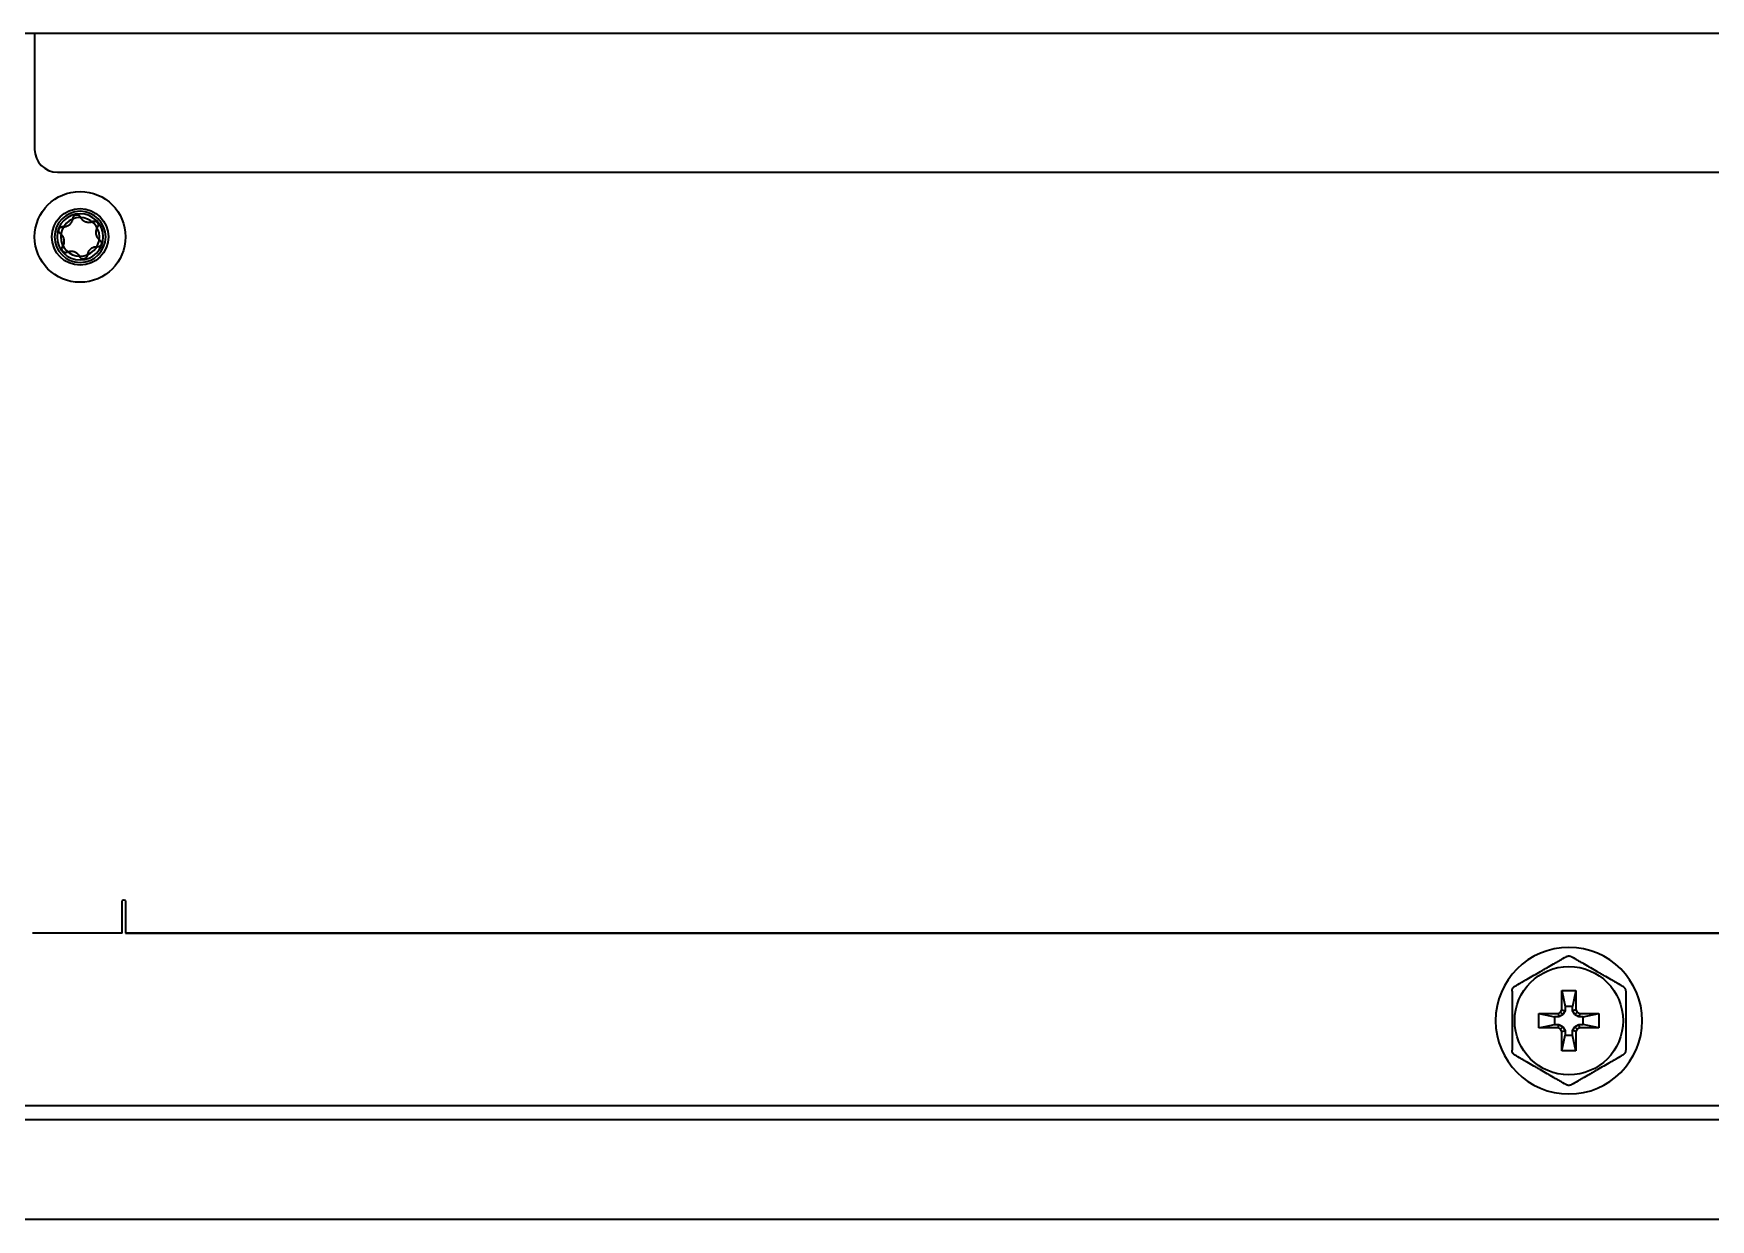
# Model space of a CAD drawing. Extents: x -760 to 4209, y 5795 to 10697.
# Drawn here: x -533.6 to -386, y 7999.4 to 8103.8 of the extents above; entities that cross this region are included whole.
import ezdxf

# ---------------------------------------------------------------- set-up
doc = ezdxf.new("R2010")
doc.units = 0
doc.header["$LTSCALE"] = 5
doc.layers.add('ORTHO$15', color=7, linetype='CONTINUOUS', true_color=0xffffff)

msp = doc.modelspace()

# ---------------------------------------------------------------- linework, layer by layer
at = {"layer": 'ORTHO$15', "color": 7, "linetype": 'Continuous', "lineweight": 35, "extrusion": (0, 1, 0)}
for p, q in [((99.89, 8103.8), (-701.82, 8103.8)), ((-533.46, 8103.8), (-533.46, 8102.8)), ((-533.46, 8102.8), (-533.46, 8093.6)), ((-531.46, 8091.6), (-117.86, 8091.6)), ((-525.76, 8024.6), (-525.76, 8027.4)), ((-525.46, 8027.4), (-525.46, 8026.4)), ((-525.46, 8026.4), (-525.46, 8024.6)), ((-525.76, 8024.6), (-533.66, 8024.6)), ((-58.86, 8024.6), (-525.46, 8024.6)), ((-525.46, 8024.6), (-58.86, 8024.6)), ((-399.07, 8017.85), (-399.07, 8019.55)), ((-399.07, 8019.55), (-398.78, 8018.16)), ((-399.07, 8019.55), (-397.82, 8019.55)), ((-397.82, 8019.55), (-398.11, 8018.16)), ((-397.82, 8019.55), (-397.82, 8017.85)), ((-398.78, 8018.16), (-398.78, 8017.78)), ((-398.11, 8018.16), (-398.78, 8018.16)), ((-398.11, 8017.78), (-398.11, 8018.16)), ((-401.09, 8016.28), (-401.09, 8017.53)), ((-401.09, 8017.53), (-399.71, 8017.24)), ((-401.09, 8017.53), (-399.39, 8017.53)), ((-401.09, 8016.28), (-399.71, 8016.56)), ((-399.71, 8017.24), (-399.71, 8016.56)), ((-399.32, 8017.24), (-399.71, 8017.24)), ((-399.71, 8016.56), (-399.32, 8016.56)), ((-399.39, 8017.53), (-399.19, 8017.65)), ((-399.39, 8017.53), (-399.32, 8017.24)), ((-399.39, 8016.28), (-399.32, 8016.56)), ((-398.98, 8017.44), (-399.32, 8017.24)), ((-399.32, 8016.56), (-398.98, 8016.37)), ((-399.19, 8017.65), (-399.07, 8017.85)), ((-399.19, 8017.65), (-398.98, 8017.44)), ((-399.07, 8017.85), (-398.78, 8017.78)), ((-398.78, 8017.78), (-398.98, 8017.44)), ((-397.82, 8017.85), (-398.11, 8017.78)), ((-397.91, 8017.44), (-398.11, 8017.78)), ((-397.7, 8017.65), (-397.91, 8017.44)), ((-397.57, 8017.24), (-397.91, 8017.44)), ((-397.91, 8016.37), (-397.57, 8016.56)), ((-397.82, 8017.85), (-397.7, 8017.65)), ((-397.7, 8017.65), (-397.49, 8017.53)), ((-397.49, 8017.53), (-397.57, 8017.24)), ((-397.18, 8017.24), (-397.57, 8017.24)), ((-397.49, 8016.28), (-397.57, 8016.56)), ((-397.57, 8016.56), (-397.18, 8016.56)), ((-397.49, 8017.53), (-395.79, 8017.53)), ((-397.18, 8017.24), (-395.79, 8017.53)), ((-397.18, 8016.56), (-397.18, 8017.24)), ((-395.79, 8016.28), (-397.18, 8016.56)), ((-395.79, 8017.53), (-395.79, 8016.28)), ((-399.39, 8016.28), (-401.09, 8016.28)), ((-399.19, 8016.16), (-399.39, 8016.28)), ((-399.19, 8016.16), (-398.98, 8016.37)), ((-399.07, 8015.95), (-399.19, 8016.16)), ((-399.07, 8015.95), (-398.78, 8016.03)), ((-399.07, 8014.25), (-399.07, 8015.95)), ((-399.07, 8014.25), (-398.78, 8015.64)), ((-398.98, 8016.37), (-398.78, 8016.03)), ((-398.78, 8016.03), (-398.78, 8015.64)), ((-398.78, 8015.64), (-398.11, 8015.64)), ((-398.11, 8016.03), (-397.91, 8016.37)), ((-398.11, 8015.64), (-398.11, 8016.03)), ((-397.82, 8015.95), (-398.11, 8016.03)), ((-397.82, 8014.25), (-398.11, 8015.64)), ((-397.7, 8016.16), (-397.91, 8016.37)), ((-397.7, 8016.16), (-397.82, 8015.95)), ((-397.82, 8015.95), (-397.82, 8014.25)), ((-397.49, 8016.28), (-397.7, 8016.16)), ((-395.79, 8016.28), (-397.49, 8016.28)), ((-397.82, 8014.25), (-399.07, 8014.25)), ((-12.56, 8009.4), (-756.46, 8009.4)), ((-691.81, 8008.2), (-8.08, 8008.2)), ((34.89, 7999.4), (-691.81, 7999.4))]:
    msp.add_line(p, q, dxfattribs=at)
at = {"layer": 'ORTHO$15', "color": 7, "linetype": 'Continuous', "lineweight": 35}
for centre, radius in [((-529.46, 8085.9), 4), ((-529.46, 8085.9), 2.49), ((-398.44, 8016.9), 4.77)]:
    msp.add_circle(centre, radius, dxfattribs=at)
at = {"layer": 'ORTHO$15', "color": 7, "linetype": 'Continuous', "lineweight": 35, "extrusion": (0, 0, -1)}
for centre, radius in [((529.46, 8085.9), 2.25), ((529.46, 8085.9), 2.03), ((529.46, 8085.9), 1.7), ((398.44, 8016.9), 6.45)]:
    msp.add_circle(centre, radius, dxfattribs=at)
at = {"layer": 'ORTHO$15', "color": 7, "linetype": 'Continuous', "lineweight": 35}
msp.add_arc((-531.46, 8093.6), 2, 180, 270, dxfattribs=at)
at = {"layer": 'ORTHO$15', "color": 7, "linetype": 'Continuous', "lineweight": 35, "extrusion": (0, 0, -1)}
msp.add_arc((525.61, 8027.4), 0.15, 0, 180, dxfattribs=at)
at = {"layer": 'ORTHO$15', "color": 7, "linetype": 'Continuous', "lineweight": 35}
for points, knots in [([(-530.98, 8086.8), (-530.92, 8086.79), (-530.87, 8086.79), (-530.79, 8086.8), (-530.76, 8086.81), (-530.72, 8086.81), (-530.71, 8086.82), (-530.69, 8086.82), (-530.67, 8086.83), (-530.61, 8086.85), (-530.56, 8086.87), (-530.5, 8086.9), (-530.49, 8086.91), (-530.46, 8086.92), (-530.45, 8086.93), (-530.42, 8086.95), (-530.4, 8086.97), (-530.33, 8087.02), (-530.3, 8087.06), (-530.25, 8087.12), (-530.23, 8087.15), (-530.21, 8087.18), (-530.2, 8087.19), (-530.19, 8087.22), (-530.18, 8087.23), (-530.15, 8087.29), (-530.13, 8087.34), (-530.11, 8087.41), (-530.1, 8087.44), (-530.09, 8087.49), (-530.09, 8087.52), (-530.08, 8087.55)], [0, 0, 0, 0, 0.125, 0.125, 0.1875, 0.1875, 0.21875, 0.21875, 0.25, 0.25, 0.375, 0.375, 0.40625, 0.40625, 0.4375, 0.4375, 0.5, 0.5, 0.625, 0.625, 0.6875, 0.6875, 0.71875, 0.71875, 0.75, 0.75, 0.875, 0.875, 0.9375, 0.9375, 1, 1, 1, 1]), ([(-530.08, 8087.55), (-530.08, 8087.56), (-530.08, 8087.6), (-530.07, 8087.63), (-530.05, 8087.66), (-530.05, 8087.67), (-530.04, 8087.68), (-530.04, 8087.69), (-530.02, 8087.71), (-530.01, 8087.73), (-529.99, 8087.75), (-529.99, 8087.76), (-529.97, 8087.77), (-529.97, 8087.77), (-529.94, 8087.79), (-529.93, 8087.8), (-529.9, 8087.81), (-529.9, 8087.82), (-529.88, 8087.83), (-529.87, 8087.83), (-529.84, 8087.84), (-529.83, 8087.84), (-529.8, 8087.85), (-529.79, 8087.85), (-529.77, 8087.85), (-529.76, 8087.85), (-529.73, 8087.85), (-529.72, 8087.85), (-529.69, 8087.85), (-529.68, 8087.84), (-529.66, 8087.84), (-529.65, 8087.84), (-529.63, 8087.83), (-529.61, 8087.82), (-529.58, 8087.81), (-529.58, 8087.8), (-529.56, 8087.79), (-529.55, 8087.79), (-529.53, 8087.77), (-529.52, 8087.76), (-529.5, 8087.74), (-529.49, 8087.73), (-529.48, 8087.72), (-529.48, 8087.71), (-529.46, 8087.69), (-529.45, 8087.67), (-529.44, 8087.66)], [0, 0, 0, 0, 0.0625, 0.125, 0.125, 0.15625, 0.15625, 0.1875, 0.1875, 0.25, 0.25, 0.28125, 0.28125, 0.3125, 0.3125, 0.375, 0.375, 0.40625, 0.40625, 0.4375, 0.4375, 0.5, 0.5, 0.53125, 0.53125, 0.5625, 0.5625, 0.625, 0.625, 0.65625, 0.65625, 0.6875, 0.6875, 0.75, 0.75, 0.78125, 0.78125, 0.8125, 0.8125, 0.875, 0.875, 0.90625, 0.90625, 0.9375, 0.9375, 1, 1, 1, 1]), ([(-529.44, 8087.66), (-529.42, 8087.61), (-529.39, 8087.56), (-529.35, 8087.5), (-529.33, 8087.48), (-529.3, 8087.45), (-529.29, 8087.44), (-529.28, 8087.42), (-529.27, 8087.41), (-529.22, 8087.37), (-529.17, 8087.33), (-529.12, 8087.3), (-529.1, 8087.29), (-529.08, 8087.28), (-529.07, 8087.27), (-529.03, 8087.25), (-529.01, 8087.24), (-528.93, 8087.22), (-528.88, 8087.2), (-528.81, 8087.19), (-528.8, 8087.19), (-528.77, 8087.19), (-528.73, 8087.18), (-528.66, 8087.18), (-528.61, 8087.19), (-528.57, 8087.19), (-528.55, 8087.2), (-528.53, 8087.2), (-528.52, 8087.2), (-528.45, 8087.22), (-528.4, 8087.24), (-528.35, 8087.26)], [0, 0, 0, 0, 0.125, 0.125, 0.1875, 0.1875, 0.21875, 0.21875, 0.25, 0.25, 0.375, 0.375, 0.40625, 0.40625, 0.4375, 0.4375, 0.5, 0.5, 0.625, 0.625, 0.65625, 0.65625, 0.6875, 0.75, 0.8125, 0.8125, 0.84375, 0.84375, 0.875, 0.875, 1, 1, 1, 1]), ([(-528.35, 8087.26), (-528.34, 8087.27), (-528.3, 8087.28), (-528.27, 8087.29), (-528.24, 8087.29), (-528.23, 8087.29), (-528.21, 8087.29), (-528.2, 8087.29), (-528.17, 8087.29), (-528.16, 8087.29), (-528.13, 8087.28), (-528.12, 8087.28), (-528.1, 8087.27), (-528.09, 8087.27), (-528.07, 8087.26), (-528.05, 8087.25), (-528.03, 8087.24), (-528.02, 8087.23), (-528.01, 8087.22), (-528, 8087.22), (-527.98, 8087.2), (-527.96, 8087.19), (-527.95, 8087.16), (-527.94, 8087.16), (-527.93, 8087.14), (-527.92, 8087.13), (-527.91, 8087.11), (-527.9, 8087.09), (-527.89, 8087.07), (-527.89, 8087.06), (-527.88, 8087.04), (-527.88, 8087.03), (-527.88, 8087.01), (-527.87, 8086.99), (-527.87, 8086.96), (-527.87, 8086.95), (-527.87, 8086.93), (-527.87, 8086.92), (-527.88, 8086.9), (-527.88, 8086.88), (-527.89, 8086.85), (-527.89, 8086.84), (-527.9, 8086.83), (-527.9, 8086.82), (-527.91, 8086.79), (-527.92, 8086.78), (-527.93, 8086.76)], [0, 0, 0, 0, 0.0625, 0.125, 0.125, 0.15625, 0.15625, 0.1875, 0.1875, 0.25, 0.25, 0.28125, 0.28125, 0.3125, 0.3125, 0.375, 0.375, 0.40625, 0.40625, 0.4375, 0.4375, 0.5, 0.5, 0.53125, 0.53125, 0.5625, 0.5625, 0.625, 0.625, 0.65625, 0.65625, 0.6875, 0.6875, 0.75, 0.75, 0.78125, 0.78125, 0.8125, 0.8125, 0.875, 0.875, 0.90625, 0.90625, 0.9375, 0.9375, 1, 1, 1, 1]), ([(-531.2, 8086.19), (-531.21, 8086.2), (-531.24, 8086.22), (-531.26, 8086.25), (-531.28, 8086.27), (-531.29, 8086.28), (-531.3, 8086.29), (-531.3, 8086.3), (-531.31, 8086.32), (-531.32, 8086.34), (-531.33, 8086.37), (-531.33, 8086.38), (-531.33, 8086.4), (-531.34, 8086.4), (-531.34, 8086.43), (-531.34, 8086.45), (-531.34, 8086.48), (-531.34, 8086.49), (-531.34, 8086.51), (-531.34, 8086.51), (-531.33, 8086.54), (-531.33, 8086.56), (-531.32, 8086.59), (-531.31, 8086.59), (-531.31, 8086.61), (-531.3, 8086.62), (-531.29, 8086.64), (-531.28, 8086.66), (-531.26, 8086.68), (-531.25, 8086.69), (-531.24, 8086.7), (-531.24, 8086.71), (-531.22, 8086.72), (-531.21, 8086.73), (-531.2, 8086.74), (-531.19, 8086.74), (-531.17, 8086.76), (-531.15, 8086.77), (-531.13, 8086.78), (-531.12, 8086.78), (-531.1, 8086.78), (-531.09, 8086.79), (-531.07, 8086.79), (-531.05, 8086.8), (-531.02, 8086.8), (-531.01, 8086.8), (-530.99, 8086.8), (-530.98, 8086.8), (-530.98, 8086.8)], [0, 0, 0, 0, 0.0625, 0.125, 0.125, 0.15625, 0.15625, 0.1875, 0.1875, 0.25, 0.25, 0.28125, 0.28125, 0.3125, 0.3125, 0.375, 0.375, 0.40625, 0.40625, 0.4375, 0.4375, 0.5, 0.5, 0.53125, 0.53125, 0.5625, 0.5625, 0.625, 0.625, 0.65625, 0.65625, 0.6875, 0.6875, 0.71875, 0.71875, 0.75, 0.75, 0.8125, 0.8125, 0.84375, 0.84375, 0.875, 0.875, 0.9375, 0.9375, 0.96875, 0.96875, 1, 1, 1, 1]), ([(-531, 8085.04), (-530.97, 8085.09), (-530.94, 8085.13), (-530.91, 8085.2), (-530.9, 8085.23), (-530.88, 8085.27), (-530.88, 8085.28), (-530.87, 8085.31), (-530.87, 8085.32), (-530.86, 8085.39), (-530.85, 8085.44), (-530.85, 8085.51), (-530.85, 8085.52), (-530.85, 8085.55), (-530.85, 8085.56), (-530.85, 8085.6), (-530.86, 8085.63), (-530.87, 8085.71), (-530.88, 8085.76), (-530.91, 8085.82), (-530.91, 8085.84), (-530.93, 8085.86), (-530.94, 8085.9), (-530.98, 8085.96), (-531.01, 8086), (-531.03, 8086.03), (-531.04, 8086.04), (-531.06, 8086.06), (-531.07, 8086.07), (-531.11, 8086.12), (-531.15, 8086.16), (-531.2, 8086.19)], [0, 0, 0, 0, 0.125, 0.125, 0.1875, 0.1875, 0.21875, 0.21875, 0.25, 0.25, 0.375, 0.375, 0.40625, 0.40625, 0.4375, 0.4375, 0.5, 0.5, 0.625, 0.625, 0.65625, 0.65625, 0.6875, 0.75, 0.8125, 0.8125, 0.84375, 0.84375, 0.875, 0.875, 1, 1, 1, 1]), ([(-527.93, 8086.76), (-527.96, 8086.72), (-527.99, 8086.67), (-528.02, 8086.6), (-528.03, 8086.57), (-528.04, 8086.54), (-528.05, 8086.52), (-528.06, 8086.5), (-528.06, 8086.48), (-528.07, 8086.42), (-528.08, 8086.37), (-528.08, 8086.3), (-528.08, 8086.28), (-528.08, 8086.26), (-528.08, 8086.24), (-528.08, 8086.2), (-528.07, 8086.18), (-528.06, 8086.1), (-528.05, 8086.04), (-528.02, 8085.98), (-528.02, 8085.97), (-528, 8085.94), (-527.99, 8085.91), (-527.95, 8085.85), (-527.92, 8085.8), (-527.9, 8085.77), (-527.89, 8085.76), (-527.87, 8085.74), (-527.86, 8085.73), (-527.82, 8085.68), (-527.78, 8085.65), (-527.73, 8085.62)], [0, 0, 0, 0, 0.125, 0.125, 0.1875, 0.1875, 0.21875, 0.21875, 0.25, 0.25, 0.375, 0.375, 0.40625, 0.40625, 0.4375, 0.4375, 0.5, 0.5, 0.625, 0.625, 0.65625, 0.65625, 0.6875, 0.75, 0.8125, 0.8125, 0.84375, 0.84375, 0.875, 0.875, 1, 1, 1, 1]), ([(-530.58, 8084.54), (-530.59, 8084.54), (-530.63, 8084.52), (-530.66, 8084.52), (-530.69, 8084.51), (-530.7, 8084.51), (-530.72, 8084.51), (-530.73, 8084.51), (-530.75, 8084.51), (-530.77, 8084.52), (-530.8, 8084.52), (-530.81, 8084.52), (-530.83, 8084.53), (-530.84, 8084.53), (-530.86, 8084.54), (-530.88, 8084.55), (-530.9, 8084.57), (-530.91, 8084.57), (-530.92, 8084.58), (-530.93, 8084.59), (-530.95, 8084.6), (-530.97, 8084.62), (-530.98, 8084.64), (-530.99, 8084.65), (-531, 8084.66), (-531.01, 8084.67), (-531.02, 8084.69), (-531.03, 8084.71), (-531.04, 8084.74), (-531.04, 8084.74), (-531.05, 8084.76), (-531.05, 8084.77), (-531.05, 8084.8), (-531.06, 8084.82), (-531.06, 8084.84), (-531.06, 8084.85), (-531.06, 8084.87), (-531.06, 8084.88), (-531.05, 8084.91), (-531.05, 8084.93), (-531.04, 8084.95), (-531.04, 8084.96), (-531.03, 8084.98), (-531.03, 8084.99), (-531.02, 8085.01), (-531.01, 8085.03), (-531, 8085.04)], [0, 0, 0, 0, 0.0625, 0.125, 0.125, 0.15625, 0.15625, 0.1875, 0.1875, 0.25, 0.25, 0.28125, 0.28125, 0.3125, 0.3125, 0.375, 0.375, 0.40625, 0.40625, 0.4375, 0.4375, 0.5, 0.5, 0.53125, 0.53125, 0.5625, 0.5625, 0.625, 0.625, 0.65625, 0.65625, 0.6875, 0.6875, 0.75, 0.75, 0.78125, 0.78125, 0.8125, 0.8125, 0.875, 0.875, 0.90625, 0.90625, 0.9375, 0.9375, 1, 1, 1, 1]), ([(-529.49, 8084.15), (-529.51, 8084.19), (-529.53, 8084.24), (-529.58, 8084.3), (-529.6, 8084.32), (-529.63, 8084.35), (-529.63, 8084.36), (-529.65, 8084.38), (-529.66, 8084.39), (-529.71, 8084.44), (-529.76, 8084.47), (-529.81, 8084.51), (-529.83, 8084.51), (-529.85, 8084.53), (-529.86, 8084.53), (-529.9, 8084.55), (-529.92, 8084.56), (-530, 8084.59), (-530.05, 8084.6), (-530.12, 8084.61), (-530.13, 8084.61), (-530.16, 8084.62), (-530.2, 8084.62), (-530.27, 8084.62), (-530.32, 8084.62), (-530.36, 8084.61), (-530.38, 8084.61), (-530.4, 8084.6), (-530.41, 8084.6), (-530.48, 8084.58), (-530.53, 8084.57), (-530.58, 8084.54)], [0, 0, 0, 0, 0.125, 0.125, 0.1875, 0.1875, 0.21875, 0.21875, 0.25, 0.25, 0.375, 0.375, 0.40625, 0.40625, 0.4375, 0.4375, 0.5, 0.5, 0.625, 0.625, 0.65625, 0.65625, 0.6875, 0.75, 0.8125, 0.8125, 0.84375, 0.84375, 0.875, 0.875, 1, 1, 1, 1]), ([(-527.95, 8085.01), (-528.01, 8085.01), (-528.06, 8085.01), (-528.14, 8085), (-528.17, 8085), (-528.22, 8084.99), (-528.24, 8084.98), (-528.32, 8084.96), (-528.37, 8084.93), (-528.43, 8084.9), (-528.44, 8084.9), (-528.47, 8084.88), (-528.48, 8084.87), (-528.51, 8084.85), (-528.53, 8084.83), (-528.6, 8084.78), (-528.63, 8084.74), (-528.68, 8084.68), (-528.7, 8084.66), (-528.72, 8084.62), (-528.73, 8084.61), (-528.74, 8084.59), (-528.75, 8084.58), (-528.78, 8084.52), (-528.8, 8084.47), (-528.82, 8084.39), (-528.83, 8084.36), (-528.84, 8084.31), (-528.84, 8084.29), (-528.84, 8084.26)], [0, 0, 0, 0, 0.125, 0.125, 0.1875, 0.1875, 0.25, 0.25, 0.375, 0.375, 0.40625, 0.40625, 0.4375, 0.4375, 0.5, 0.5, 0.625, 0.625, 0.6875, 0.6875, 0.71875, 0.71875, 0.75, 0.75, 0.875, 0.875, 0.9375, 0.9375, 1, 1, 1, 1]), ([(-527.73, 8085.62), (-527.72, 8085.61), (-527.69, 8085.58), (-527.67, 8085.56), (-527.65, 8085.53), (-527.64, 8085.53), (-527.63, 8085.51), (-527.63, 8085.5), (-527.62, 8085.48), (-527.61, 8085.46), (-527.6, 8085.44), (-527.6, 8085.43), (-527.6, 8085.41), (-527.59, 8085.4), (-527.59, 8085.37), (-527.59, 8085.35), (-527.59, 8085.33), (-527.59, 8085.32), (-527.59, 8085.3), (-527.59, 8085.29), (-527.6, 8085.26), (-527.6, 8085.24), (-527.61, 8085.22), (-527.62, 8085.21), (-527.62, 8085.19), (-527.63, 8085.18), (-527.64, 8085.16), (-527.65, 8085.14), (-527.67, 8085.12), (-527.68, 8085.12), (-527.69, 8085.1), (-527.69, 8085.1), (-527.71, 8085.08), (-527.72, 8085.08), (-527.73, 8085.07), (-527.74, 8085.06), (-527.76, 8085.05), (-527.78, 8085.04), (-527.8, 8085.03), (-527.81, 8085.02), (-527.83, 8085.02), (-527.84, 8085.02), (-527.86, 8085.01), (-527.88, 8085.01), (-527.91, 8085.01), (-527.92, 8085), (-527.94, 8085.01), (-527.95, 8085.01), (-527.95, 8085.01)], [0, 0, 0, 0, 0.0625, 0.125, 0.125, 0.15625, 0.15625, 0.1875, 0.1875, 0.25, 0.25, 0.28125, 0.28125, 0.3125, 0.3125, 0.375, 0.375, 0.40625, 0.40625, 0.4375, 0.4375, 0.5, 0.5, 0.53125, 0.53125, 0.5625, 0.5625, 0.625, 0.625, 0.65625, 0.65625, 0.6875, 0.6875, 0.71875, 0.71875, 0.75, 0.75, 0.8125, 0.8125, 0.84375, 0.84375, 0.875, 0.875, 0.9375, 0.9375, 0.96875, 0.96875, 1, 1, 1, 1]), ([(-528.84, 8084.26), (-528.85, 8084.24), (-528.85, 8084.21), (-528.86, 8084.17), (-528.88, 8084.15), (-528.88, 8084.14), (-528.89, 8084.12), (-528.89, 8084.11), (-528.91, 8084.09), (-528.92, 8084.08), (-528.94, 8084.05), (-528.96, 8084.04), (-528.99, 8084.01), (-529, 8084), (-529.03, 8083.99), (-529.03, 8083.99), (-529.05, 8083.98), (-529.06, 8083.97), (-529.09, 8083.96), (-529.1, 8083.96), (-529.13, 8083.96), (-529.14, 8083.95), (-529.16, 8083.95), (-529.17, 8083.95), (-529.2, 8083.95), (-529.21, 8083.95), (-529.24, 8083.96), (-529.25, 8083.96), (-529.27, 8083.96), (-529.28, 8083.97), (-529.3, 8083.97), (-529.32, 8083.98), (-529.34, 8083.99), (-529.35, 8084), (-529.37, 8084.01), (-529.38, 8084.01), (-529.4, 8084.03), (-529.41, 8084.04), (-529.43, 8084.06), (-529.44, 8084.07), (-529.45, 8084.08), (-529.45, 8084.09), (-529.47, 8084.11), (-529.48, 8084.13), (-529.49, 8084.15)], [0, 0, 0, 0, 0.0625, 0.125, 0.125, 0.15625, 0.15625, 0.1875, 0.1875, 0.25, 0.25, 0.3125, 0.3125, 0.375, 0.375, 0.40625, 0.40625, 0.4375, 0.4375, 0.5, 0.5, 0.53125, 0.53125, 0.5625, 0.5625, 0.625, 0.625, 0.65625, 0.65625, 0.6875, 0.6875, 0.75, 0.75, 0.78125, 0.78125, 0.8125, 0.8125, 0.875, 0.875, 0.90625, 0.90625, 0.9375, 0.9375, 1, 1, 1, 1]), ([(-403.19, 8019.93), (-403.02, 8020.03), (-402.84, 8020.14), (-402.61, 8020.27), (-402.57, 8020.3), (-402.47, 8020.35), (-402.43, 8020.38), (-402.29, 8020.46), (-402.19, 8020.51), (-401.91, 8020.67), (-401.72, 8020.78), (-401.34, 8021.01), (-401.14, 8021.12), (-400.92, 8021.25), (-400.9, 8021.26), (-400.85, 8021.29), (-400.77, 8021.33), (-400.7, 8021.37), (-400.55, 8021.46), (-400.46, 8021.51), (-400.17, 8021.68), (-399.98, 8021.79), (-399.74, 8021.93), (-399.69, 8021.95), (-399.6, 8022.01), (-399.55, 8022.04), (-399.41, 8022.12), (-399.32, 8022.17), (-399.05, 8022.33), (-398.87, 8022.43), (-398.69, 8022.53)], [0, 0, 0, 0, 0.125, 0.125, 0.15625, 0.15625, 0.1875, 0.1875, 0.25, 0.25, 0.375, 0.375, 0.5, 0.5, 0.515625, 0.515625, 0.53125, 0.5625, 0.5625, 0.625, 0.625, 0.75, 0.75, 0.78125, 0.78125, 0.8125, 0.8125, 0.875, 0.875, 1, 1, 1, 1]), ([(-398.69, 8022.53), (-398.68, 8022.54), (-398.66, 8022.55), (-398.62, 8022.57), (-398.6, 8022.57), (-398.56, 8022.59), (-398.53, 8022.59), (-398.49, 8022.6), (-398.47, 8022.6), (-398.43, 8022.6), (-398.42, 8022.6), (-398.4, 8022.6), (-398.39, 8022.6), (-398.36, 8022.59), (-398.33, 8022.59), (-398.29, 8022.57), (-398.27, 8022.57), (-398.23, 8022.55), (-398.21, 8022.54), (-398.19, 8022.53)], [0, 0, 0, 0, 0.125, 0.125, 0.25, 0.25, 0.375, 0.375, 0.5, 0.5, 0.5625, 0.5625, 0.625, 0.625, 0.75, 0.75, 0.875, 0.875, 1, 1, 1, 1]), ([(-398.19, 8022.53), (-398.02, 8022.43), (-397.84, 8022.33), (-397.61, 8022.19), (-397.57, 8022.17), (-397.47, 8022.11), (-397.43, 8022.09), (-397.29, 8022.01), (-397.19, 8021.95), (-396.91, 8021.79), (-396.72, 8021.68), (-396.34, 8021.46), (-396.14, 8021.35), (-395.92, 8021.22), (-395.9, 8021.2), (-395.85, 8021.18), (-395.77, 8021.13), (-395.7, 8021.09), (-395.55, 8021.01), (-395.46, 8020.95), (-395.17, 8020.78), (-394.98, 8020.67), (-394.74, 8020.54), (-394.69, 8020.51), (-394.6, 8020.46), (-394.55, 8020.43), (-394.41, 8020.35), (-394.32, 8020.29), (-394.05, 8020.14), (-393.87, 8020.03), (-393.69, 8019.93)], [0, 0, 0, 0, 0.125, 0.125, 0.15625, 0.15625, 0.1875, 0.1875, 0.25, 0.25, 0.375, 0.375, 0.5, 0.5, 0.515625, 0.515625, 0.53125, 0.5625, 0.5625, 0.625, 0.625, 0.75, 0.75, 0.78125, 0.78125, 0.8125, 0.8125, 0.875, 0.875, 1, 1, 1, 1]), ([(-403.44, 8019.5), (-403.44, 8019.52), (-403.44, 8019.54), (-403.44, 8019.58), (-403.43, 8019.6), (-403.42, 8019.65), (-403.42, 8019.67), (-403.4, 8019.71), (-403.39, 8019.73), (-403.37, 8019.76), (-403.37, 8019.77), (-403.35, 8019.79), (-403.35, 8019.8), (-403.33, 8019.82), (-403.31, 8019.84), (-403.28, 8019.87), (-403.26, 8019.89), (-403.23, 8019.91), (-403.21, 8019.92), (-403.19, 8019.93)], [0, 0, 0, 0, 0.125, 0.125, 0.25, 0.25, 0.375, 0.375, 0.5, 0.5, 0.5625, 0.5625, 0.625, 0.625, 0.75, 0.75, 0.875, 0.875, 1, 1, 1, 1]), ([(-403.44, 8019.5), (-403.44, 8019.3), (-403.44, 8019.09), (-403.44, 8018.78), (-403.44, 8018.67), (-403.44, 8018.51), (-403.44, 8018.46), (-403.44, 8018.35), (-403.44, 8018.29), (-403.44, 8018.02), (-403.44, 8017.8), (-403.44, 8017.47), (-403.44, 8017.35), (-403.44, 8017.18), (-403.44, 8017.1), (-403.44, 8017.01), (-403.44, 8016.96), (-403.44, 8016.93), (-403.44, 8016.67), (-403.44, 8016.45), (-403.44, 8016.01), (-403.44, 8015.79), (-403.44, 8015.46), (-403.44, 8015.35), (-403.44, 8015.19), (-403.44, 8015.14), (-403.44, 8015.03), (-403.44, 8014.98), (-403.44, 8014.71), (-403.44, 8014.51), (-403.44, 8014.3)], [0, 0, 0, 0, 0.125, 0.125, 0.1875, 0.1875, 0.21875, 0.21875, 0.25, 0.25, 0.375, 0.375, 0.4375, 0.4375, 0.46875, 0.484375, 0.484375, 0.5, 0.5, 0.625, 0.625, 0.75, 0.75, 0.8125, 0.8125, 0.84375, 0.84375, 0.875, 0.875, 1, 1, 1, 1]), ([(-393.69, 8019.93), (-393.68, 8019.92), (-393.66, 8019.91), (-393.63, 8019.89), (-393.61, 8019.87), (-393.58, 8019.84), (-393.56, 8019.82), (-393.54, 8019.79), (-393.52, 8019.77), (-393.51, 8019.74), (-393.5, 8019.73), (-393.49, 8019.71), (-393.49, 8019.7), (-393.47, 8019.67), (-393.47, 8019.65), (-393.46, 8019.6), (-393.45, 8019.58), (-393.45, 8019.54), (-393.44, 8019.52), (-393.44, 8019.5)], [0, 0, 0, 0, 0.125, 0.125, 0.25, 0.25, 0.375, 0.375, 0.5, 0.5, 0.5625, 0.5625, 0.625, 0.625, 0.75, 0.75, 0.875, 0.875, 1, 1, 1, 1]), ([(-393.44, 8019.5), (-393.44, 8019.3), (-393.44, 8019.09), (-393.44, 8018.83), (-393.44, 8018.77), (-393.44, 8018.67), (-393.44, 8018.61), (-393.44, 8018.45), (-393.44, 8018.34), (-393.44, 8018.02), (-393.44, 8017.8), (-393.44, 8017.35), (-393.44, 8017.13), (-393.44, 8016.87), (-393.44, 8016.85), (-393.44, 8016.79), (-393.44, 8016.7), (-393.44, 8016.62), (-393.44, 8016.45), (-393.44, 8016.34), (-393.44, 8016), (-393.44, 8015.78), (-393.44, 8015.51), (-393.44, 8015.46), (-393.44, 8015.35), (-393.44, 8015.29), (-393.44, 8015.13), (-393.44, 8015.03), (-393.44, 8014.71), (-393.44, 8014.51), (-393.44, 8014.3)], [0, 0, 0, 0, 0.125, 0.125, 0.15625, 0.15625, 0.1875, 0.1875, 0.25, 0.25, 0.375, 0.375, 0.5, 0.5, 0.515625, 0.515625, 0.53125, 0.5625, 0.5625, 0.625, 0.625, 0.75, 0.75, 0.78125, 0.78125, 0.8125, 0.8125, 0.875, 0.875, 1, 1, 1, 1]), ([(-403.19, 8013.87), (-403.21, 8013.88), (-403.23, 8013.89), (-403.26, 8013.92), (-403.28, 8013.93), (-403.31, 8013.96), (-403.33, 8013.98), (-403.35, 8014.02), (-403.37, 8014.03), (-403.38, 8014.06), (-403.39, 8014.07), (-403.4, 8014.09), (-403.4, 8014.1), (-403.42, 8014.14), (-403.42, 8014.16), (-403.43, 8014.2), (-403.44, 8014.22), (-403.44, 8014.26), (-403.44, 8014.28), (-403.44, 8014.3)], [0, 0, 0, 0, 0.125, 0.125, 0.25, 0.25, 0.375, 0.375, 0.5, 0.5, 0.5625, 0.5625, 0.625, 0.625, 0.75, 0.75, 0.875, 0.875, 1, 1, 1, 1]), ([(-398.69, 8011.27), (-398.87, 8011.37), (-399.05, 8011.48), (-399.28, 8011.61), (-399.32, 8011.64), (-399.42, 8011.69), (-399.46, 8011.72), (-399.6, 8011.8), (-399.7, 8011.85), (-399.98, 8012.01), (-400.17, 8012.12), (-400.55, 8012.35), (-400.75, 8012.46), (-400.97, 8012.59), (-400.99, 8012.6), (-401.04, 8012.63), (-401.12, 8012.67), (-401.19, 8012.71), (-401.34, 8012.8), (-401.43, 8012.85), (-401.72, 8013.02), (-401.91, 8013.13), (-402.15, 8013.27), (-402.2, 8013.29), (-402.29, 8013.35), (-402.34, 8013.38), (-402.48, 8013.46), (-402.57, 8013.51), (-402.84, 8013.67), (-403.02, 8013.77), (-403.19, 8013.87)], [0, 0, 0, 0, 0.125, 0.125, 0.15625, 0.15625, 0.1875, 0.1875, 0.25, 0.25, 0.375, 0.375, 0.5, 0.5, 0.515625, 0.515625, 0.53125, 0.5625, 0.5625, 0.625, 0.625, 0.75, 0.75, 0.78125, 0.78125, 0.8125, 0.8125, 0.875, 0.875, 1, 1, 1, 1]), ([(-393.69, 8013.87), (-393.87, 8013.77), (-394.05, 8013.67), (-394.28, 8013.53), (-394.32, 8013.51), (-394.42, 8013.45), (-394.46, 8013.43), (-394.6, 8013.35), (-394.7, 8013.29), (-394.98, 8013.13), (-395.17, 8013.02), (-395.55, 8012.8), (-395.75, 8012.69), (-395.97, 8012.56), (-395.99, 8012.54), (-396.04, 8012.52), (-396.12, 8012.47), (-396.19, 8012.43), (-396.34, 8012.35), (-396.43, 8012.29), (-396.72, 8012.12), (-396.91, 8012.01), (-397.15, 8011.88), (-397.2, 8011.85), (-397.29, 8011.79), (-397.34, 8011.77), (-397.48, 8011.69), (-397.57, 8011.63), (-397.84, 8011.48), (-398.02, 8011.37), (-398.19, 8011.27)], [0, 0, 0, 0, 0.125, 0.125, 0.15625, 0.15625, 0.1875, 0.1875, 0.25, 0.25, 0.375, 0.375, 0.5, 0.5, 0.515625, 0.515625, 0.53125, 0.5625, 0.5625, 0.625, 0.625, 0.75, 0.75, 0.78125, 0.78125, 0.8125, 0.8125, 0.875, 0.875, 1, 1, 1, 1]), ([(-393.44, 8014.3), (-393.44, 8014.28), (-393.45, 8014.26), (-393.45, 8014.22), (-393.46, 8014.2), (-393.47, 8014.16), (-393.47, 8014.14), (-393.49, 8014.09), (-393.5, 8014.07), (-393.52, 8014.04), (-393.52, 8014.03), (-393.54, 8014.02), (-393.54, 8014.01), (-393.56, 8013.98), (-393.58, 8013.96), (-393.61, 8013.93), (-393.63, 8013.92), (-393.66, 8013.89), (-393.68, 8013.88), (-393.69, 8013.87)], [0, 0, 0, 0, 0.125, 0.125, 0.25, 0.25, 0.375, 0.375, 0.5, 0.5, 0.5625, 0.5625, 0.625, 0.625, 0.75, 0.75, 0.875, 0.875, 1, 1, 1, 1]), ([(-398.19, 8011.27), (-398.21, 8011.26), (-398.23, 8011.25), (-398.27, 8011.24), (-398.29, 8011.23), (-398.33, 8011.22), (-398.36, 8011.21), (-398.4, 8011.21), (-398.42, 8011.21), (-398.46, 8011.21), (-398.47, 8011.21), (-398.49, 8011.21), (-398.5, 8011.21), (-398.53, 8011.21), (-398.56, 8011.22), (-398.6, 8011.23), (-398.62, 8011.24), (-398.66, 8011.25), (-398.68, 8011.26), (-398.69, 8011.27)], [0, 0, 0, 0, 0.125, 0.125, 0.25, 0.25, 0.375, 0.375, 0.5, 0.5, 0.5625, 0.5625, 0.625, 0.625, 0.75, 0.75, 0.875, 0.875, 1, 1, 1, 1])]:
    msp.add_open_spline(points, degree=3, knots=knots, dxfattribs=at)

doc.saveas('drawing.dxf')
